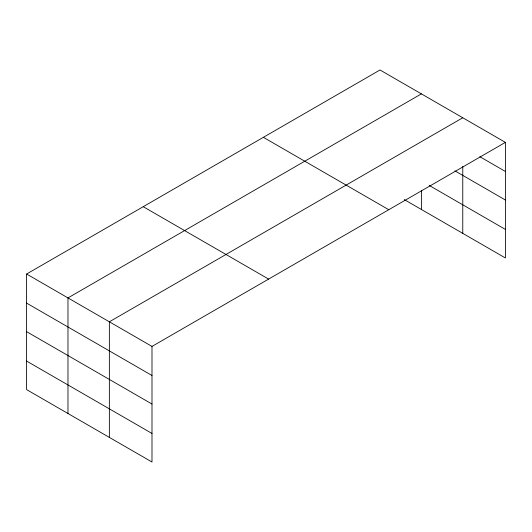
<?xml version="1.0" encoding="UTF-8"?>
<svg xmlns="http://www.w3.org/2000/svg" width="532" height="532" viewBox="0 0 532 532"><rect width="100%" height="100%" fill="white"/><g stroke="black" fill="none" stroke-linecap="round" stroke-linejoin="round"><path stroke-width="0.8" d="M505.4 142.383L380.008 69.985L26.6 274.027L26.6 389.617L151.992 462.015L151.992 346.418L505.4 142.383L505.4 257.973L404.267 199.586M462.767 166.423L462.767 233.362M421.391 93.878L67.976 297.913L67.976 413.51M462.767 117.765L109.359 321.807L109.359 437.397M479.817 156.694L505.4 171.464M454.92 170.865L505.4 200.012M429.238 185.449L505.4 229.425M263.387 137.323L388.772 209.714M143.228 206.695L268.613 279.087M26.6 274.027L151.992 346.418M26.6 303.107L151.992 375.499M26.6 331.655L151.992 404.047M26.6 361.068L151.992 433.46M421.391 190.709L421.391 209.468"/></g></svg>
